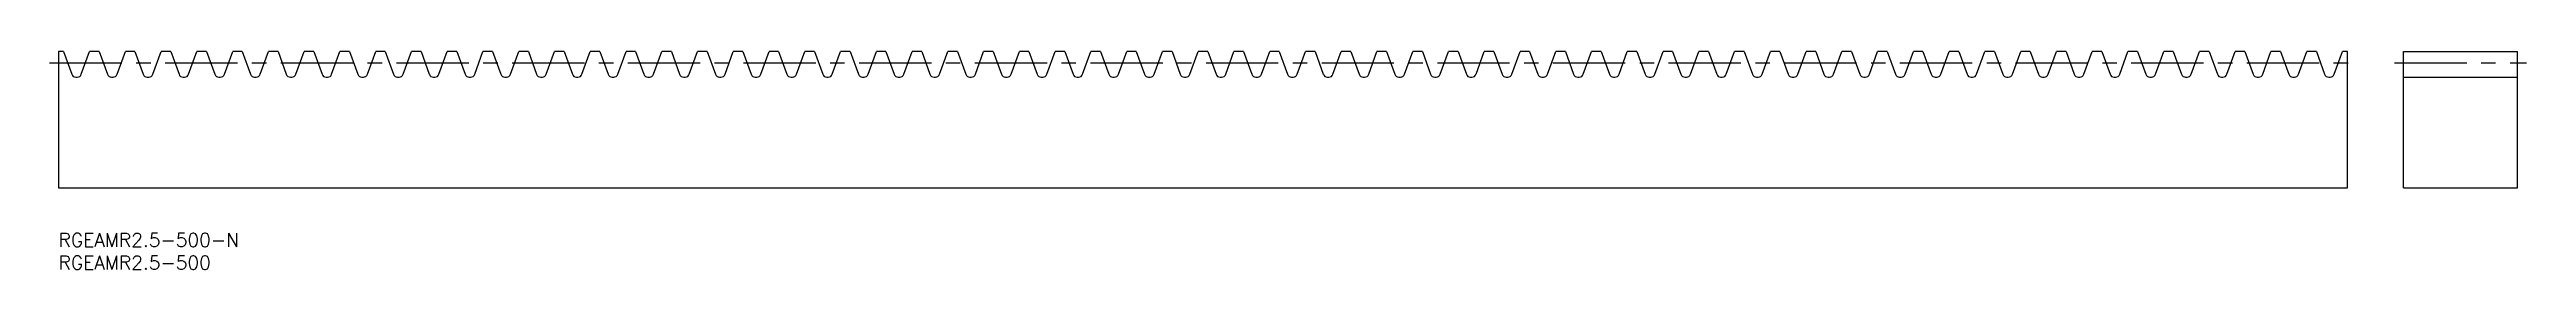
# Model space of a CAD drawing. Extents: x -2 to 542, y -8 to 40.
import ezdxf

# ---------------------------------------------------------------- set-up
doc = ezdxf.new("R2010")
doc.units = 0
doc.header["$LTSCALE"] = 0.5
doc.linetypes.add('CENTER', pattern=[50.8, 31.75, -6.35, 6.35, -6.35])
for name, color, linetype in [('MSM_CENTER', 1, 'CENTER'), ('MSM_CONTINUOUS', 7, 'CONTINUOUS'), ('MSM_PART_NUMBER', 7, 'CONTINUOUS')]:
    doc.layers.add(name, color=color, linetype=linetype)
doc.styles.get("Standard").update_dxf_attribs({"font": 'txt.shx', "height": 3, "bigfont": 'bigfont.shx'})

msp = doc.modelspace()

# ---------------------------------------------------------------- linework, layer by layer
at = {"layer": 'MSM_CENTER'}
for p, q in [((-2, 37.5), (504.66, 37.5)), ((513, 37.5), (542, 37.5))]:
    msp.add_line(p, q, dxfattribs=at)
at = {"layer": 'MSM_CONTINUOUS'}
for p, q in [((1.05, 40), (0, 40)), ((0, 40), (0, 10)), ((1.05, 40), (2.87, 35)), ((4.98, 35), (6.8, 40)), ((8.91, 40), (6.8, 40)), ((8.91, 40), (10.73, 35)), ((12.83, 35), (14.65, 40)), ((16.76, 40), (14.65, 40)), ((16.76, 40), (18.58, 35)), ((20.69, 35), (22.51, 40)), ((24.62, 40), (22.51, 40)), ((24.62, 40), (26.44, 35)), ((28.54, 35), (30.36, 40)), ((32.47, 40), (30.36, 40)), ((32.47, 40), (34.29, 35)), ((36.4, 35), (38.22, 40)), ((40.32, 40), (38.22, 40)), ((40.32, 40), (42.14, 35)), ((44.25, 35), (46.07, 40)), ((48.18, 40), (46.07, 40)), ((48.18, 40), (50, 35)), ((52.1, 35), (53.92, 40)), ((56.03, 40), (53.92, 40)), ((56.03, 40), (57.85, 35)), ((59.96, 35), (61.78, 40)), ((63.89, 40), (61.78, 40)), ((63.89, 40), (65.71, 35)), ((67.81, 35), (69.63, 40)), ((71.74, 40), (69.63, 40)), ((71.74, 40), (73.56, 35)), ((75.67, 35), (77.49, 40)), ((79.59, 40), (77.49, 40)), ((79.59, 40), (81.41, 35)), ((83.52, 35), (85.34, 40)), ((87.45, 40), (85.34, 40)), ((87.45, 40), (89.27, 35)), ((91.37, 35), (93.19, 40)), ((95.3, 40), (93.19, 40)), ((95.3, 40), (97.12, 35)), ((99.23, 35), (101.05, 40)), ((103.16, 40), (101.05, 40)), ((103.16, 40), (104.98, 35)), ((107.08, 35), (108.9, 40)), ((111.01, 40), (108.9, 40)), ((111.01, 40), (112.83, 35)), ((114.94, 35), (116.76, 40)), ((118.86, 40), (116.76, 40)), ((118.86, 40), (120.68, 35)), ((122.79, 35), (124.61, 40)), ((126.72, 40), (124.61, 40)), ((126.72, 40), (128.54, 35)), ((130.64, 35), (132.46, 40)), ((134.57, 40), (132.46, 40)), ((134.57, 40), (136.39, 35)), ((138.5, 35), (140.32, 40)), ((142.43, 40), (140.32, 40)), ((142.43, 40), (144.25, 35)), ((146.35, 35), (148.17, 40)), ((150.28, 40), (148.17, 40)), ((150.28, 40), (152.1, 35)), ((154.21, 35), (156.03, 40)), ((158.13, 40), (156.03, 40)), ((158.13, 40), (159.95, 35)), ((162.06, 35), (163.88, 40)), ((165.99, 40), (163.88, 40)), ((165.99, 40), (167.81, 35)), ((169.91, 35), (171.73, 40)), ((173.84, 40), (171.73, 40)), ((173.84, 40), (175.66, 35)), ((177.77, 35), (179.59, 40)), ((181.7, 40), (179.59, 40)), ((181.7, 40), (183.52, 35)), ((185.62, 35), (187.44, 40)), ((189.55, 40), (187.44, 40)), ((189.55, 40), (191.37, 35)), ((193.48, 35), (195.3, 40)), ((197.4, 40), (195.3, 40)), ((197.4, 40), (199.22, 35)), ((201.33, 35), (203.15, 40)), ((205.26, 40), (203.15, 40)), ((205.26, 40), (207.08, 35)), ((209.18, 35), (211, 40)), ((213.11, 40), (211, 40)), ((213.11, 40), (214.93, 35)), ((217.04, 35), (218.86, 40)), ((220.97, 40), (218.86, 40)), ((220.97, 40), (222.79, 35)), ((224.89, 35), (226.71, 40)), ((228.82, 40), (226.71, 40)), ((228.82, 40), (230.64, 35)), ((232.75, 35), (234.57, 40)), ((236.67, 40), (234.57, 40)), ((236.67, 40), (238.49, 35)), ((240.6, 35), (242.42, 40)), ((244.53, 40), (242.42, 40)), ((244.53, 40), (246.35, 35)), ((248.45, 35), (250.27, 40)), ((252.38, 40), (250.27, 40)), ((252.38, 40), (254.2, 35)), ((256.31, 35), (258.13, 40)), ((260.24, 40), (258.13, 40)), ((260.24, 40), (262.06, 35)), ((264.16, 35), (265.98, 40)), ((268.09, 40), (265.98, 40)), ((268.09, 40), (269.91, 35)), ((272.02, 35), (273.84, 40)), ((275.94, 40), (273.84, 40)), ((275.94, 40), (277.76, 35)), ((279.87, 35), (281.69, 40)), ((283.8, 40), (281.69, 40)), ((283.8, 40), (285.62, 35)), ((287.72, 35), (289.54, 40)), ((291.65, 40), (289.54, 40)), ((291.65, 40), (293.47, 35)), ((295.58, 35), (297.4, 40)), ((299.51, 40), (297.4, 40)), ((299.51, 40), (301.33, 35)), ((303.43, 35), (305.25, 40)), ((307.36, 40), (305.25, 40)), ((307.36, 40), (309.18, 35)), ((311.29, 35), (313.11, 40)), ((315.21, 40), (313.11, 40)), ((315.21, 40), (317.03, 35)), ((319.14, 35), (320.96, 40)), ((323.07, 40), (320.96, 40)), ((323.07, 40), (324.89, 35)), ((326.99, 35), (328.81, 40)), ((330.92, 40), (328.81, 40)), ((330.92, 40), (332.74, 35)), ((334.85, 35), (336.67, 40)), ((338.78, 40), (336.67, 40)), ((338.78, 40), (340.6, 35)), ((342.7, 35), (344.52, 40)), ((346.63, 40), (344.52, 40)), ((346.63, 40), (348.45, 35)), ((350.56, 35), (352.38, 40)), ((354.48, 40), (352.38, 40)), ((354.48, 40), (356.3, 35)), ((358.41, 35), (360.23, 40)), ((362.34, 40), (360.23, 40)), ((362.34, 40), (364.16, 35)), ((366.26, 35), (368.08, 40)), ((370.19, 40), (368.08, 40)), ((370.19, 40), (372.01, 35)), ((374.12, 35), (375.94, 40)), ((378.05, 40), (375.94, 40)), ((378.05, 40), (379.87, 35)), ((381.97, 35), (383.79, 40)), ((385.9, 40), (383.79, 40)), ((385.9, 40), (387.72, 35)), ((389.83, 35), (391.65, 40)), ((393.75, 40), (391.65, 40)), ((393.75, 40), (395.57, 35)), ((397.68, 35), (399.5, 40)), ((401.61, 40), (399.5, 40)), ((401.61, 40), (403.43, 35)), ((405.53, 35), (407.35, 40)), ((409.46, 40), (407.35, 40)), ((409.46, 40), (411.28, 35)), ((413.39, 35), (415.21, 40)), ((417.32, 40), (415.21, 40)), ((417.32, 40), (419.14, 35)), ((421.24, 35), (423.06, 40)), ((425.17, 40), (423.06, 40)), ((425.17, 40), (426.99, 35)), ((429.1, 35), (430.92, 40)), ((433.02, 40), (430.92, 40)), ((433.02, 40), (434.84, 35)), ((436.95, 35), (438.77, 40)), ((440.88, 40), (438.77, 40)), ((440.88, 40), (442.7, 35)), ((444.8, 35), (446.62, 40)), ((448.73, 40), (446.62, 40)), ((448.73, 40), (450.55, 35)), ((452.66, 35), (454.48, 40)), ((456.59, 40), (454.48, 40)), ((456.59, 40), (458.41, 35)), ((460.51, 35), (462.33, 40)), ((464.44, 40), (462.33, 40)), ((464.44, 40), (466.26, 35)), ((468.37, 35), (470.19, 40)), ((472.29, 40), (470.19, 40)), ((472.29, 40), (474.11, 35)), ((476.22, 35), (478.04, 40)), ((480.15, 40), (478.04, 40)), ((480.15, 40), (481.97, 35)), ((484.07, 35), (485.89, 40)), ((488, 40), (485.89, 40)), ((488, 40), (489.82, 35)), ((491.93, 35), (493.75, 40)), ((495.86, 40), (493.75, 40)), ((495.86, 40), (497.68, 35)), ((499.78, 35), (501.6, 40)), ((502.66, 40), (501.6, 40)), ((502.66, 10), (502.66, 40)), ((515, 40), (540, 40)), ((515, 10), (515, 40)), ((540, 10), (540, 40)), ((3.77, 34.38), (4.09, 34.38)), ((11.62, 34.38), (11.94, 34.38)), ((19.47, 34.38), (19.8, 34.38)), ((27.33, 34.38), (27.65, 34.38)), ((35.18, 34.38), (35.5, 34.38)), ((43.04, 34.38), (43.36, 34.38)), ((50.89, 34.38), (51.21, 34.38)), ((58.74, 34.38), (59.07, 34.38)), ((66.6, 34.38), (66.92, 34.38)), ((74.45, 34.38), (74.77, 34.38)), ((82.31, 34.38), (82.63, 34.38)), ((90.16, 34.38), (90.48, 34.38)), ((98.01, 34.38), (98.34, 34.38)), ((105.87, 34.38), (106.19, 34.38)), ((113.72, 34.38), (114.04, 34.38)), ((121.58, 34.38), (121.9, 34.38)), ((129.43, 34.38), (129.75, 34.38)), ((137.28, 34.38), (137.61, 34.38)), ((145.14, 34.38), (145.46, 34.38)), ((152.99, 34.38), (153.31, 34.38)), ((160.85, 34.38), (161.17, 34.38)), ((168.7, 34.38), (169.02, 34.38)), ((176.55, 34.38), (176.88, 34.38)), ((184.41, 34.38), (184.73, 34.38)), ((192.26, 34.38), (192.58, 34.38)), ((200.12, 34.38), (200.44, 34.38)), ((207.97, 34.38), (208.29, 34.38)), ((215.82, 34.38), (216.15, 34.38)), ((223.68, 34.38), (224, 34.38)), ((231.53, 34.38), (231.85, 34.38)), ((239.39, 34.38), (239.71, 34.38)), ((247.24, 34.38), (247.56, 34.38)), ((255.09, 34.38), (255.42, 34.38)), ((262.95, 34.38), (263.27, 34.38)), ((270.8, 34.38), (271.12, 34.38)), ((278.66, 34.38), (278.98, 34.38)), ((286.51, 34.38), (286.83, 34.38)), ((294.36, 34.38), (294.69, 34.38)), ((302.22, 34.38), (302.54, 34.38)), ((310.07, 34.38), (310.39, 34.38)), ((317.93, 34.38), (318.25, 34.38)), ((325.78, 34.38), (326.1, 34.38)), ((333.63, 34.38), (333.96, 34.38)), ((341.49, 34.38), (341.81, 34.38)), ((349.34, 34.38), (349.66, 34.38)), ((357.2, 34.38), (357.52, 34.38)), ((365.05, 34.38), (365.37, 34.38)), ((372.9, 34.38), (373.23, 34.38)), ((380.76, 34.38), (381.08, 34.38)), ((388.61, 34.38), (388.93, 34.38)), ((396.47, 34.38), (396.79, 34.38)), ((404.32, 34.38), (404.64, 34.38)), ((412.17, 34.38), (412.5, 34.38)), ((420.03, 34.38), (420.35, 34.38)), ((427.88, 34.38), (428.2, 34.38)), ((435.74, 34.38), (436.06, 34.38)), ((443.59, 34.38), (443.91, 34.38)), ((451.44, 34.38), (451.77, 34.38)), ((459.3, 34.38), (459.62, 34.38)), ((467.15, 34.38), (467.47, 34.38)), ((475.01, 34.38), (475.33, 34.38)), ((482.86, 34.38), (483.18, 34.38)), ((490.71, 34.38), (491.04, 34.38)), ((498.57, 34.38), (498.89, 34.38)), ((515, 34.38), (540, 34.38)), ((0, 10), (502.66, 10)), ((515, 10), (540, 10))]:
    msp.add_line(p, q, dxfattribs=at)
for centre, start, end in [((3.77, 35.32), 200, 270), ((4.09, 35.32), 270, 340), ((11.62, 35.32), 200, 270), ((11.94, 35.32), 270, 340), ((19.47, 35.32), 200, 270), ((19.8, 35.32), 270, 340), ((27.33, 35.32), 200, 270), ((27.65, 35.32), 270, 340), ((35.18, 35.32), 200, 270), ((35.5, 35.32), 270, 340), ((43.04, 35.32), 200, 270), ((43.36, 35.32), 270, 340), ((50.89, 35.32), 200, 270), ((51.21, 35.32), 270, 340), ((58.74, 35.32), 200, 270), ((59.07, 35.32), 270, 340), ((66.6, 35.32), 200, 270), ((66.92, 35.32), 270, 340), ((74.45, 35.32), 200, 270), ((74.77, 35.32), 270, 340), ((82.31, 35.32), 200, 270), ((82.63, 35.32), 270, 340), ((90.16, 35.32), 200, 270), ((90.48, 35.32), 270, 340), ((98.01, 35.32), 200, 270), ((98.34, 35.32), 270, 340), ((105.87, 35.32), 200, 270), ((106.19, 35.32), 270, 340), ((113.72, 35.32), 200, 270), ((114.04, 35.32), 270, 340), ((121.58, 35.32), 200, 270), ((121.9, 35.32), 270, 340), ((129.43, 35.32), 200, 270), ((129.75, 35.32), 270, 340), ((137.28, 35.32), 200, 270), ((137.61, 35.32), 270, 340), ((145.14, 35.32), 200, 270), ((145.46, 35.32), 270, 340), ((152.99, 35.32), 200, 270), ((153.31, 35.32), 270, 340), ((160.85, 35.32), 200, 270), ((161.17, 35.32), 270, 340), ((168.7, 35.32), 200, 270), ((169.02, 35.32), 270, 340), ((176.55, 35.32), 200, 270), ((176.88, 35.32), 270, 340), ((184.41, 35.32), 200, 270), ((184.73, 35.32), 270, 340), ((192.26, 35.32), 200, 270), ((192.58, 35.32), 270, 340), ((200.12, 35.32), 200, 270), ((200.44, 35.32), 270, 340), ((207.97, 35.32), 200, 270), ((208.29, 35.32), 270, 340), ((215.82, 35.32), 200, 270), ((216.15, 35.32), 270, 340), ((223.68, 35.32), 200, 270), ((224, 35.32), 270, 340), ((231.53, 35.32), 200, 270), ((231.85, 35.32), 270, 340), ((239.39, 35.32), 200, 270), ((239.71, 35.32), 270, 340), ((247.24, 35.32), 200, 270), ((247.56, 35.32), 270, 340), ((255.09, 35.32), 200, 270), ((255.42, 35.32), 270, 340), ((262.95, 35.32), 200, 270), ((263.27, 35.32), 270, 340), ((270.8, 35.32), 200, 270), ((271.12, 35.32), 270, 340), ((278.66, 35.32), 200, 270), ((278.98, 35.32), 270, 340), ((286.51, 35.32), 200, 270), ((286.83, 35.32), 270, 340), ((294.36, 35.32), 200, 270), ((294.69, 35.32), 270, 340), ((302.22, 35.32), 200, 270), ((302.54, 35.32), 270, 340), ((310.07, 35.32), 200, 270), ((310.39, 35.32), 270, 340), ((317.93, 35.32), 200, 270), ((318.25, 35.32), 270, 340), ((325.78, 35.32), 200, 270), ((326.1, 35.32), 270, 340), ((333.63, 35.32), 200, 270), ((333.96, 35.32), 270, 340), ((341.49, 35.32), 200, 270), ((341.81, 35.32), 270, 340), ((349.34, 35.32), 200, 270), ((349.66, 35.32), 270, 340), ((357.2, 35.32), 200, 270), ((357.52, 35.32), 270, 340), ((365.05, 35.32), 200, 270), ((365.37, 35.32), 270, 340), ((372.9, 35.32), 200, 270), ((373.23, 35.32), 270, 340), ((380.76, 35.32), 200, 270), ((381.08, 35.32), 270, 340), ((388.61, 35.32), 200, 270), ((388.93, 35.32), 270, 340), ((396.47, 35.32), 200, 270), ((396.79, 35.32), 270, 340), ((404.32, 35.32), 200, 270), ((404.64, 35.32), 270, 340), ((412.17, 35.32), 200, 270), ((412.5, 35.32), 270, 340), ((420.03, 35.32), 200, 270), ((420.35, 35.32), 270, 340), ((427.88, 35.32), 200, 270), ((428.2, 35.32), 270, 340), ((435.74, 35.32), 200, 270), ((436.06, 35.32), 270, 340), ((443.59, 35.32), 200, 270), ((443.91, 35.32), 270, 340), ((451.44, 35.32), 200, 270), ((451.77, 35.32), 270, 340), ((459.3, 35.32), 200, 270), ((459.62, 35.32), 270, 340), ((467.15, 35.32), 200, 270), ((467.47, 35.32), 270, 340), ((475.01, 35.32), 200, 270), ((475.33, 35.32), 270, 340), ((482.86, 35.32), 200, 270), ((483.18, 35.32), 270, 340), ((490.71, 35.32), 200, 270), ((491.04, 35.32), 270, 340), ((498.57, 35.32), 200, 270), ((498.89, 35.32), 270, 340)]:
    msp.add_arc(centre, 0.95, start, end, dxfattribs=at)

# ---------------------------------------------------------------- texts
at = {"layer": 'MSM_PART_NUMBER', "linetype": 'CONTINUOUS'}
for s, p in [('RGEAMR2.5-500-N', (0, -3)), ('RGEAMR2.5-500', (0, -8))]:
    msp.add_text(s, height=3, dxfattribs=at).set_placement(p)

doc.saveas('drawing.dxf')
